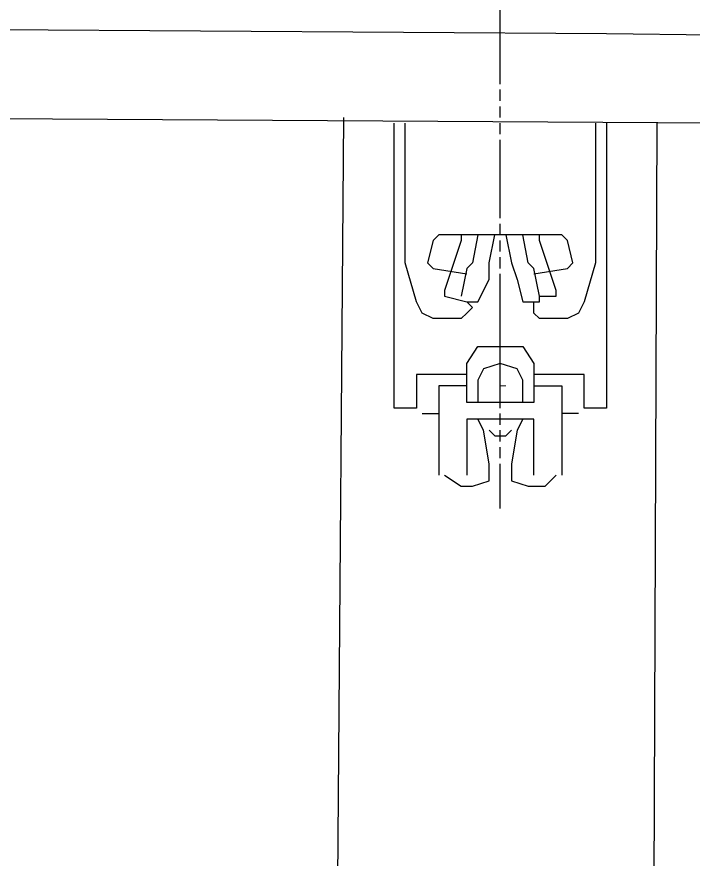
# Model space of a CAD drawing. Header units: millimetres. Extents: x -45 to 90, y -17 to 16.
# Drawn here: x 3.505 to 4.059, y 0.015 to 0.706 of the extents above; entities that cross this region are included whole.
import ezdxf

# ---------------------------------------------------------------- set-up
doc = ezdxf.new("R2010")
doc.units = ezdxf.units.MM
doc.layers.add('PDF_Geometry', color=7, linetype='Continuous')

msp = doc.modelspace()

# ---------------------------------------------------------------- linework, layer by layer
at = {"color": 4}
for centre in [(3.24783, 0), (3.24778, -0.01594)]:
    msp.add_circle(centre, 1.75, dxfattribs=at)
at = {"color": 2}
msp.add_arc((-0.82991, -500.05754), 500.80823, 85.2352723, 89.9049106, dxfattribs=at)
at = {"layer": 'PDF_Geometry', "lineweight": 25}
for points in [[(3.90109, 0.65094), (3.90109, 0.6647), (3.90109, 0.67845), (3.90109, 0.6922), (3.90109, 0.70595), (3.90109, 0.71971), (3.90109, 0.73346), (3.90109, 0.74721), (3.90109, 0.76096)], [(16.09026, 0.43091), (14.54083, 0.48152), (12.95014, 0.52717), (10.61224, 0.58677), (8.27892, 0.63261), (7.68298, 0.64636), (3.98818, 0.6922), (0.29797, 0.71512), (0.19712, 0.71512), (-0.00458, 0.71512), (0.19712, 0.71512), (7.68298, 0.71512), (8.27892, 0.70595), (10.61682, 0.66011), (12.95014, 0.60052), (14.54083, 0.55468), (16.09026, 0.50425), (16.25529, 0.49967), (16.7137, 0.48152), (16.77329, 0.48152)], [(-0.48133, 0.68303), (-0.00458, 0.68303), (-0.00458, 0.62802), (2.65879, 0.62802), (7.68298, 0.59613), (8.27892, 0.58677), (10.61224, 0.53634), (12.94555, 0.47675), (13.24352, 0.50425), (14.24286, 0.47675), (14.53624, 0.43091), (14.65084, 0.43091)], [(3.90109, 0.63719), (3.90109, 0.64636)], [(3.90109, 0.62344), (3.90109, 0.63261)], [(3.76356, -0.55926), (3.77273, 0.62344)], [(3.87358, 0.41257), (3.83232, 0.41257), (3.83232, 0.38507), (3.81399, 0.38507), (3.81399, 0.61886)], [(3.87358, 0.47216), (3.87816, 0.46758), (3.87358, 0.463), (3.869, 0.45841), (3.84608, 0.45841), (3.83691, 0.463), (3.83232, 0.47216), (3.82316, 0.50425), (3.82316, 0.50884), (3.82316, 0.61886)], [(3.90109, 0.60969), (3.90109, 0.61886)], [(3.98818, 0.61886), (3.98818, 0.38507), (3.96985, 0.38507), (3.96985, 0.41257), (3.92859, 0.41257)], [(3.97902, 0.61886), (3.97902, 0.50884), (3.97902, 0.50425), (3.96985, 0.47216), (3.96526, 0.463), (3.95609, 0.45841), (3.93317, 0.45841), (3.92859, 0.463), (3.92859, 0.46758), (3.92859, 0.47216), (3.93317, 0.47216)], [(4.02944, 0.61886), (4.02486, -0.55926)], [(3.90109, 0.54093), (3.90109, 0.55009), (3.90109, 0.55468), (3.90109, 0.56385), (3.90109, 0.56843), (3.90109, 0.5776), (3.90109, 0.58218), (3.90109, 0.59135), (3.90109, 0.59613), (3.90109, 0.6051)], [(3.90109, 0.52717), (3.90109, 0.53634)], [(3.92859, 0.49508), (3.95609, 0.49967), (3.96068, 0.50425), (3.95609, 0.52259), (3.95151, 0.52717), (3.90567, 0.52717), (3.8965, 0.52717), (3.85066, 0.52717), (3.84608, 0.52259), (3.84149, 0.50425), (3.84608, 0.49967), (3.87358, 0.49508)], [(3.869, 0.52717), (3.869, 0.52259), (3.85524, 0.48152), (3.85524, 0.47675), (3.87358, 0.47216), (3.87816, 0.47216), (3.88275, 0.47216), (3.89192, 0.4905), (3.89192, 0.50425), (3.8965, 0.52717)], [(3.88275, 0.52717), (3.87816, 0.50425), (3.87358, 0.49967), (3.869, 0.47675)], [(3.90567, 0.52717), (3.91025, 0.50425), (3.91484, 0.4905), (3.91942, 0.47216), (3.92401, 0.47216), (3.93317, 0.47216), (3.93317, 0.47675), (3.94693, 0.47675), (3.94693, 0.48152), (3.93317, 0.52259), (3.93317, 0.52717)], [(3.93317, 0.47675), (3.92859, 0.49967), (3.92401, 0.50425), (3.91942, 0.52717)], [(3.90109, 0.51342), (3.90109, 0.52259)], [(3.90109, 0.49967), (3.90109, 0.50884)], [(3.90109, 0.38507), (3.90109, 0.39882), (3.90109, 0.41257), (3.90109, 0.42632), (3.90109, 0.44008), (3.90109, 0.45383), (3.90109, 0.46758), (3.90109, 0.48152), (3.90109, 0.49508)], [(3.87816, 0.38965), (3.87358, 0.38965), (3.87358, 0.42174), (3.88275, 0.43549), (3.91942, 0.43549), (3.92859, 0.42174), (3.92859, 0.38965), (3.87358, 0.38965)], [(3.91942, 0.38965), (3.91942, 0.40799), (3.91484, 0.41715), (3.90109, 0.42174), (3.88733, 0.41715), (3.88275, 0.40799), (3.88275, 0.38965)], [(3.87358, 0.4034), (3.85066, 0.4034), (3.85066, 0.38048)], [(3.92859, 0.4034), (3.95151, 0.4034), (3.95151, 0.38048)], [(3.83691, 0.38048), (3.85066, 0.38048), (3.85066, 0.33006)], [(3.90109, 0.37131), (3.90109, 0.38048)], [(3.96526, 0.38048), (3.95151, 0.38048), (3.95151, 0.33006)], [(3.85524, 0.33006), (3.869, 0.32089), (3.87816, 0.32089), (3.89192, 0.32547), (3.89192, 0.33922), (3.88733, 0.36692), (3.88275, 0.3759)], [(3.92859, 0.33006), (3.92859, 0.3759), (3.87358, 0.3759), (3.87358, 0.33006)], [(3.91942, 0.3759), (3.91484, 0.36692), (3.91025, 0.33922), (3.91025, 0.32547), (3.92401, 0.32089), (3.93776, 0.32089), (3.94693, 0.33006)], [(3.89192, 0.36692), (3.8965, 0.36215), (3.90567, 0.36215), (3.91025, 0.36692)], [(3.90109, 0.35756), (3.90109, 0.36692)], [(3.90109, 0.34381), (3.90109, 0.35298)], [(3.90109, 0.30255), (3.90109, 0.31172), (3.90109, 0.3163), (3.90109, 0.32547), (3.90109, 0.33006), (3.90109, 0.33922)]]:
    msp.add_lwpolyline(points, dxfattribs=at)
at = {"layer": 'PDF_Geometry', "lineweight": 9}
msp.add_lwpolyline([(3.90109, 0.4034), (3.90567, 0.4034)], dxfattribs=at)

doc.saveas('drawing.dxf')
